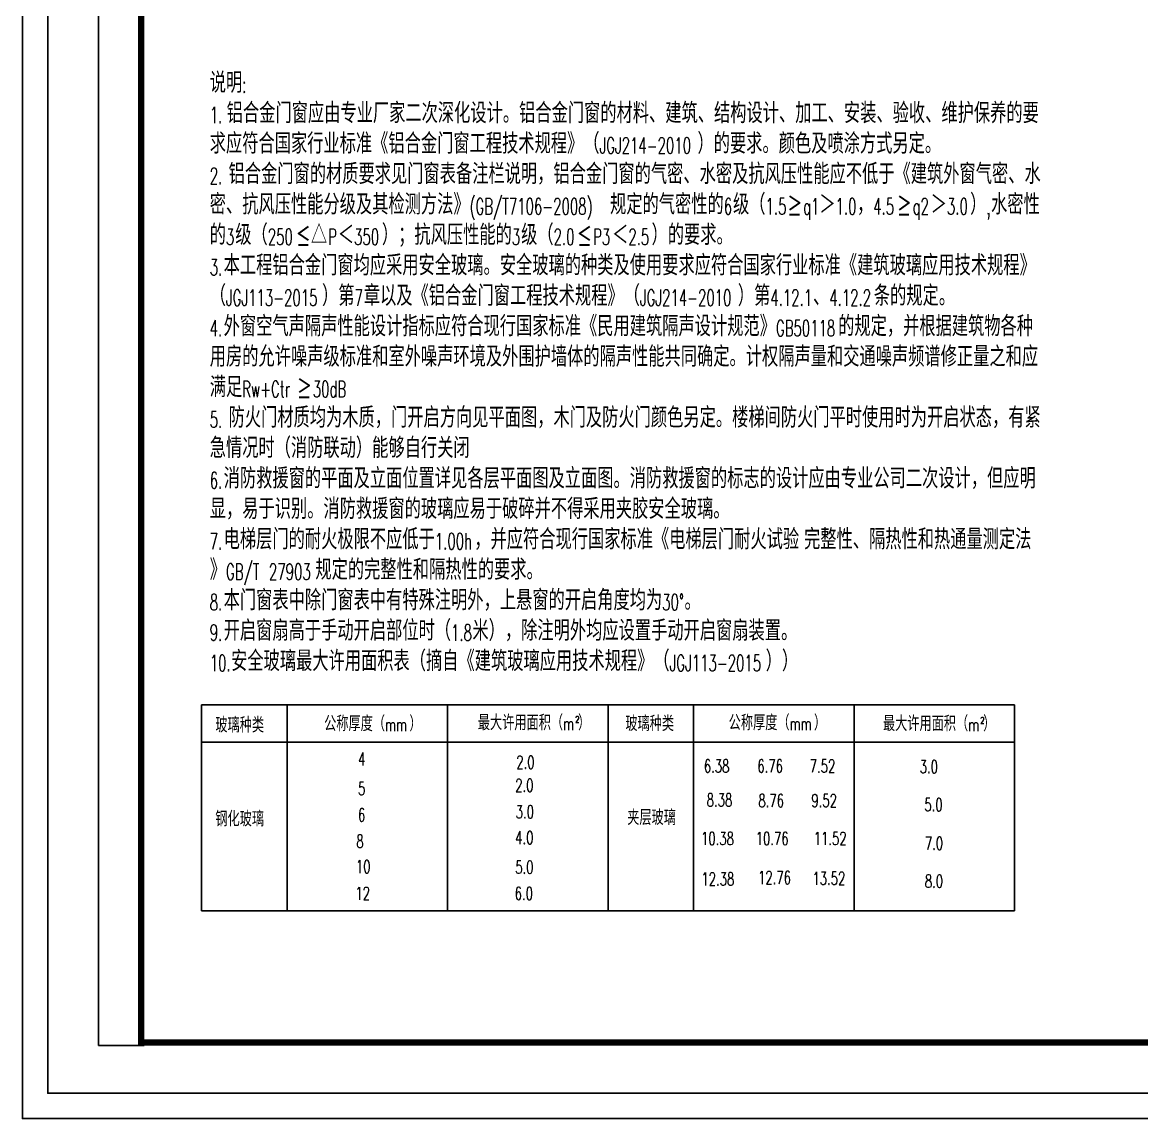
# Model space of a CAD drawing. Header units: millimetres. Extents: x -1048436 to -185795, y -983427 to 400387.
# Drawn here: x -645664 to -634639, y 342011 to 352815 of the extents above; entities that cross this region are included whole.
import ezdxf
from ezdxf.enums import TextEntityAlignment as Align

# ---------------------------------------------------------------- set-up
doc = ezdxf.new("R2010")
doc.units = ezdxf.units.MM
doc.header["$LTSCALE"] = 500
for name, color, linetype in [('C-SHET-TTLB', 11, 'Continuous'), ('建-文字', 4, 'Continuous'), ('建筑外轮廓', 255, 'Continuous')]:
    doc.layers.add(name, color=color, linetype=linetype)
doc.styles.add('_HZTXT', font='SIMPLEX', dxfattribs={"width": 0.8, "bigfont": 'HZTXT'})
doc.styles.add('ECADI', font='hzs.shx', dxfattribs={"width": 0.7, "bigfont": 'hztxt.shx'})
doc.styles.add('仿宋体', font='SIMPLEX', dxfattribs={"width": 0.8, "bigfont": 'HZTXT'})

# ---------------------------------------------------------------- blocks, each defined once
blk = doc.blocks.new('集团图框A1')
at = {"layer": 'C-SHET-TTLB'}
for p in [(259.85, -109.93), (268.85, -685.13)]:
    blk.add_line(p, (259.85, -685.13), dxfattribs=at)
for points in [[(1095.85, -95.53), (1095.85, -699.53), (244.85, -699.53), (244.85, -95.53)], [(1090.85, -100.53), (1090.85, -694.53), (249.85, -694.53), (249.85, -100.53)]]:
    blk.add_lwpolyline(points, close=True, dxfattribs=at)
at = {"layer": 'C-SHET-TTLB', "const_width": 1.2}
blk.add_lwpolyline([(268.25, -110.53), (1080.85, -110.53), (1080.85, -684.53), (268.25, -684.53)], close=True, dxfattribs=at)
at = {"color": 2, "style": 'ECADI', "width": 0.7}
for tag, p in [('序号1', (1009.72, -381.88)), ('记要1', (1037.92, -381.9)), ('日期1', (1073.26, -381.71)), ('序号2', (1009.72, -387.77)), ('日期2', (1073.26, -387.6)), ('记要2', (1037.92, -387.79)), ('序号3', (1009.72, -393.63)), ('记要3', (1037.92, -393.65)), ('日期3', (1073.26, -393.46)), ('序号4', (1009.72, -399.51)), ('记要4', (1037.92, -399.53)), ('日期4', (1073.26, -399.35)), ('合作设计单位', (1042.53, -542.75)), ('审定人', (1041.84, -561.74)), ('审核人', (1041.84, -571.23)), ('设计总负责人', (1041.84, -580.99)), ('专业负责人', (1041.84, -591.72)), ('校对人', (1041.84, -601.96)), ('设计人', (1041.84, -611.83)), ('建设单位上', (1044.38, -619.93)), ('建设单位中', (1044.38, -623.89)), ('建设单位下', (1044.38, -627.74)), ('项目名称上', (1044.35, -632.3)), ('项目名称中', (1044.35, -636.38)), ('项目名称下', (1044.35, -640.33)), ('子项', (1043.59, -646.93)), ('图名上', (1044.47, -653.59)), ('图名中', (1044.47, -657.5)), ('图名下', (1044.47, -661.62)), ('工程编号', (1027.1, -667.58)), ('阶段', (1063.92, -667.61)), ('比例', (1025.96, -674.19)), ('专业', (1063.72, -673.97)), ('日期', (1026.1, -680.73)), ('图别、图号', (1066.05, -680.84))]:
    blk.add_attdef(tag, text='', height=3.5, dxfattribs=at).set_placement(p, align=Align.MIDDLE)
blk = doc.blocks.new('A1')
blk.add_blockref('集团图框A1', (-609654.51, -640037.88))
blk = doc.blocks.new('AAQQ')
at = {"layer": '建-文字', "linetype": 'Continuous'}
for p, q in [((1031473, -34620), (1047490, -34620)), ((1031473, -34620), (1031473, -38681)), ((1033159, -34620), (1033159, -38681)), ((1036320, -34620), (1036320, -38681)), ((1039481, -34620), (1039481, -38681)), ((1041167, -34620), (1041167, -38681)), ((1044328, -34620), (1044328, -38681)), ((1047490, -34620), (1047490, -38681)), ((1031473, -35357), (1047490, -35357)), ((1031473, -38681), (1047490, -38681))]:
    blk.add_line(p, q, dxfattribs=at)
at = {"layer": '建-文字', "style": '_HZTXT'}
for s, height, width, p in [('玻璃种类', 300, 0.8, (1031745, -35165)), ('公称厚度（', 300, 0.8, (1033888, -35139)), ('）', 300, 0.8, (1035568, -35139)), ('最大许用面积（', 300, 0.8, (1036916, -35119)), ('）', 300, 0.8, (1038892, -35119)), ('玻璃种类', 300, 0.8, (1039822, -35137)), ('公称厚度（', 300, 0.8, (1041858, -35120)), ('）', 300, 0.8, (1043538, -35120)), ('最大许用面积（', 300, 0.8, (1044897, -35137)), ('）', 300, 0.8, (1046873, -35137)), ('mm', 255, 0.658824, (1035088, -35139)), ('m', 255, 0.658824, (1038596, -35119)), ('2', 128, 0.658824, (1038836, -34969)), ('mm', 255, 0.658824, (1043058, -35120)), ('m', 255, 0.658824, (1046577, -35137)), ('2', 128, 0.658824, (1046817, -34987)), ('4', 255, 0.658824, (1034555, -35815)), ('2.0', 255, 0.658824, (1037673, -35877)), ('6.38', 255, 0.658824, (1041369, -35953)), ('6.76', 255, 0.658824, (1042423, -35953)), ('7.52', 255, 0.658824, (1043454, -35954)), ('3.0', 255, 0.658824, (1045620, -35966)), ('5', 255, 0.658824, (1034555, -36396)), ('2.0', 255, 0.658824, (1037653, -36335)), ('8.38', 255, 0.658824, (1041426, -36621)), ('8.76', 255, 0.658824, (1042445, -36633)), ('9.52', 255, 0.658824, (1043488, -36633)), ('3.0', 255, 0.658824, (1037663, -36855)), ('5.0', 255, 0.658824, (1045712, -36715)), ('钢化玻璃', 300, 0.8, (1031745, -37016)), ('6', 255, 0.658824, (1034555, -36915)), ('夹层玻璃', 300, 0.8, (1039859, -36988)), ('8', 255, 0.658824, (1034524, -37435)), ('4.0', 255, 0.658824, (1037653, -37364)), ('10.38', 255, 0.658824, (1041313, -37380)), ('10.76', 255, 0.658824, (1042390, -37380)), ('11.52', 255, 0.658824, (1043533, -37380)), ('7.0', 255, 0.658824, (1045723, -37473)), ('10', 255, 0.658824, (1034514, -37934)), ('5.0', 255, 0.658824, (1037653, -37945)), ('12.38', 255, 0.658824, (1041320, -38180)), ('12.76', 255, 0.658824, (1042437, -38150)), ('13.52', 255, 0.658824, (1043508, -38167)), ('8.0', 255, 0.658824, (1045723, -38221)), ('12', 255, 0.658824, (1034504, -38464)), ('6.0', 255, 0.658824, (1037643, -38464))]:
    blk.add_text(s, height=height, dxfattribs=dict(at, width=width)).set_placement(p)

msp = doc.modelspace()

# ---------------------------------------------------------------- block references
at = {"xscale": 50, "yscale": 50, "zscale": 50}
msp.add_blockref('A1', (29824819.3, 32378881.2), dxfattribs=at)
at = {"layer": '建筑外轮廓', "xscale": 0.5, "yscale": 0.5, "zscale": 0.5}
msp.add_blockref('AAQQ', (-1159635.4, 363398), dxfattribs=at)

# ---------------------------------------------------------------- texts
at = {"layer": '建-文字', "linetype": 'Continuous', "style": '仿宋体'}
for s, height, width, p in [('说明', 200, 0.8, (-643818.1, 352121)), (':', 160, 0.6, (-643498.1, 352121)), ('铝合金门窗应由专业厂家二次深化设计。铝合金门窗的材料、建筑、结构设计、加工、安装、验收、维护保养的要', 200, 0.8, (-643650.9, 351821)), ('1.', 160, 0.6, (-643818.1, 351821)), ('求应符合国家行业标准《铝合金门窗工程技术规程》（', 200, 0.8, (-643818.1, 351521)), ('）的要求。颜色及喷涂方式另定。', 200, 0.8, (-639013.6, 351521)), ('JGJ214-2010', 160, 0.6, (-639978.1, 351521)), ('2.', 160, 0.6, (-643818.1, 351221)), ('铝合金门窗的材质要求见门窗表备注栏说明，铝合金门窗的气密、水密及抗风压性能应不低于《建筑外窗气密、水', 200, 0.8, (-643632.6, 351221)), ('级（', 200, 0.8, (-638663.5, 350921)), ('）', 200, 0.8, (-636327.5, 350921)), ('密、抗风压性能分级及其检测方法》', 200, 0.8, (-643818.1, 350921)), ('(GB/T7106-2008)', 160, 0.6, (-641258.1, 350921)), ('规定的气密性的', 200, 0.8, (-639874.9, 350921)), ('6', 160, 0.6, (-638754.9, 350921)), ('1.5', 160, 0.6, (-638343.5, 350921)), ('≥', 200, 0.8, (-638133.2, 350921)), ('q1', 160, 0.6, (-637973.2, 350921)), ('＞', 200, 0.8, (-637813.2, 350921)), ('1.0', 160, 0.6, (-637653.2, 350921)), ('4.5', 160, 0.6, (-637282.9, 350921)), ('≥', 200, 0.8, (-637054.3, 350921)), ('q2', 160, 0.6, (-636894.3, 350921)), ('＞', 200, 0.8, (-636716, 350921)), ('3.0', 160, 0.6, (-636556, 350921)), ('水密性', 200, 0.8, (-636121.8, 350921)), ('，', 200, 0.8, (-637442.9, 350921)), (',', 160, 0.6, (-636167.5, 350921)), ('的', 200, 0.8, (-643818.1, 350621)), ('级（', 200, 0.8, (-643566.7, 350621)), ('≤△', 200, 0.8, (-642972.4, 350621)), ('＜', 200, 0.8, (-642556.4, 350621)), ('）；抗风压性能的', 200, 0.8, (-642122.1, 350621)), ('级（', 200, 0.8, (-640750.7, 350621)), ('＜', 200, 0.8, (-639854.7, 350621)), ('）的要求。', 200, 0.8, (-639466.1, 350621)), ('3', 160, 0.6, (-643658.1, 350621)), ('250', 160, 0.6, (-643246.7, 350621)), ('P', 160, 0.6, (-642652.4, 350621)), ('350', 160, 0.6, (-642396.4, 350621)), ('3', 160, 0.6, (-640842.1, 350621)), ('2.0', 160, 0.6, (-640430.7, 350621)), ('≤', 200, 0.8, (-640202.1, 350621)), ('P3', 160, 0.6, (-640042.1, 350621)), ('2.5', 160, 0.6, (-639694.7, 350621)), ('本工程铝合金门窗均应采用安全玻璃。安全玻璃的种类及使用要求应符合国家行业标准《建筑玻璃应用技术规程》', 200, 0.8, (-643681, 350321)), ('3.', 160, 0.6, (-643818.1, 350321)), ('（', 200, 0.8, (-643818.1, 350021)), ('JGJ113-2015', 160, 0.6, (-643658.1, 350021)), ('）第', 200, 0.8, (-642711.9, 350021)), ('7', 160, 0.6, (-642391.9, 350021)), ('章以及《铝合金门窗工程技术规程》（', 200, 0.8, (-642300.4, 350021)), ('JGJ214-2010', 160, 0.6, (-639580.4, 350021)), ('）第', 200, 0.8, (-638615.9, 350021)), ('4.12.1', 160, 0.6, (-638295.9, 350021)), ('4.12.2', 160, 0.6, (-637715.3, 350021)), ('条的规定。', 200, 0.8, (-637276.4, 350021)), ('、', 200, 0.8, (-637875.3, 350021)), ('外窗空气声隔声性能设计指标应符合现行国家标准《民用建筑隔声设计规范》', 200, 0.8, (-643681, 349721)), ('的规定，并根据建筑物各种', 200, 0.8, (-637628.4, 349721)), ('4.', 160, 0.6, (-643818.1, 349721)), ('GB50118', 160, 0.6, (-638241, 349721)), ('用房的允许噪声级标准和室外噪声环境及外围护墙体的隔声性能共同确定。计权隔声量和交通噪声频谱修正量之和应', 200, 0.8, (-643818.1, 349421)), ('满足', 200, 0.8, (-643818.1, 349121)), ('Rw+Ctr', 160, 0.6, (-643498.1, 349121)), ('≥', 200, 0.8, (-642963.3, 349121)), ('30dB', 160, 0.6, (-642803.3, 349121)), ('5.', 160, 0.6, (-643818.1, 348821)), ('防火门材质均为木质，门开启方向见平面图，木门及防火门颜色另定。楼梯间防火门平时使用时为开启状态，有紧', 200, 0.8, (-643632.6, 348821)), ('急情况时（消防联动）能够自行关闭', 200, 0.8, (-643818.1, 348521)), ('消防救援窗的平面及立面位置详见各层平面图及立面图。消防救援窗的标志的设计应由专业公司二次设计，但应明', 200, 0.8, (-643681, 348221)), ('6.', 160, 0.6, (-643818.1, 348221)), ('显，易于识别。消防救援窗的玻璃应易于破碎并不得采用夹胶安全玻璃。', 200, 0.8, (-643818.1, 347921)), ('电梯层门的耐火极限不应低于', 200, 0.8, (-643681, 347621)), ('，并应符合现行国家标准《电梯层门耐火试验', 200, 0.8, (-641212.4, 347621)), ('完整性、隔热性和热通量测定法', 200, 0.8, (-637964, 347621)), ('7.', 160, 0.6, (-643818.1, 347621)), ('1.00h', 160, 0.6, (-641601, 347621)), ('》', 200, 0.8, (-643818.1, 347321)), ('GB/T', 160, 0.6, (-643658.1, 347321)), ('规定的完整性和隔热性的要求。', 200, 0.8, (-642777.8, 347321)), ('27903', 160, 0.6, (-643234.9, 347321)), ('8.', 160, 0.6, (-643818.1, 347021)), ('本门窗表中除门窗表中有特殊注明外，上悬窗的开启角度均为', 200, 0.8, (-643681, 347021)), ('30%%d', 160, 0.6, (-639361, 347021)), ('。', 200, 0.8, (-639141.6, 347021)), ('9.', 160, 0.6, (-643818.1, 346721)), ('开启窗扇高于手动开启部位时（', 200, 0.8, (-643681, 346721)), ('1.8', 160, 0.6, (-641441, 346721)), ('米），除注明外均应设置手动开启窗扇装置。', 200, 0.8, (-641230.7, 346721)), ('安全玻璃最大许用面积表（摘自《建筑玻璃应用技术规程》（', 200, 0.8, (-643607.9, 346421)), ('））', 200, 0.8, (-638341.6, 346421)), ('10.', 160, 0.6, (-643818.1, 346421)), ('JGJ113-2015', 160, 0.6, (-639287.9, 346421))]:
    msp.add_text(s, height=height, dxfattribs=dict(at, width=width)).set_placement(p)

doc.saveas('drawing.dxf')
